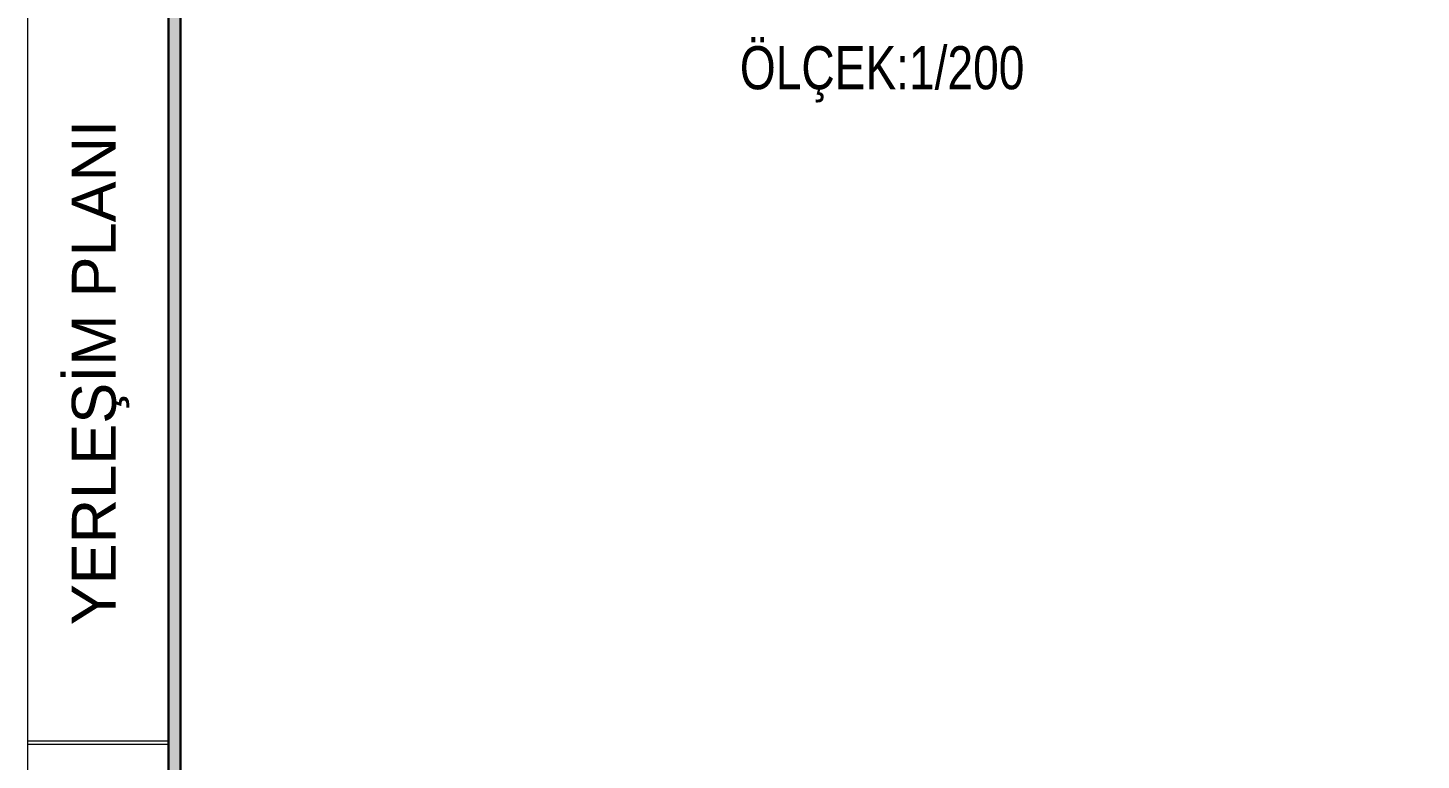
# Model space of a CAD drawing. Extents: x 775040 to 808375, y 4159409 to 4163651.
# Drawn here: x 776007 to 777194, y 4160743 to 4161367 of the extents above; entities that cross this region are included whole.
import ezdxf

# ---------------------------------------------------------------- set-up
doc = ezdxf.new("R2010")
doc.units = 0
doc.header["$MEASUREMENT"] = 0
doc.layers.add('KALIN', color=30, linetype='Continuous', lineweight=18)
doc.layers.add('Z_antet', color=31, linetype='Continuous', lineweight=30)
doc.layers.add('YAZI', color=3, linetype='Continuous')
doc.styles.add('FORM', font='arial.ttf', dxfattribs={"height": 1.5})
doc.styles.add('yazı', font='stylu.ttf', dxfattribs={"width": 0.8})

msp = doc.modelspace()

# ---------------------------------------------------------------- hatches: boundary and pattern name
at = {"layer": 'Z_antet'}
msp.add_hatch(color=256, dxfattribs=at).paths.add_polyline_path([(776136.59, 4159743.65), (776136.59, 4159438.75), (779787.64, 4159438.75), (779787.64, 4163258.75), (776136.59, 4163258.75), (776136.59, 4159741.15), (776126.59, 4159741.15), (776126.59, 4163268.75), (779797.64, 4163268.75), (779797.64, 4159428.75), (776126.59, 4159428.75), (776126.59, 4159743.65)])

# ---------------------------------------------------------------- linework, layer by layer
at = {"layer": 'KALIN'}
for p, q in [((776126.59, 4160759.3), (776006.59, 4160759.3)), ((776126.59, 4160756.3), (776006.59, 4160756.3))]:
    msp.add_line(p, q, dxfattribs=at)
msp.add_lwpolyline([(776006.59, 4159741.15), (776006.59, 4163288.75), (779817.64, 4163288.75), (779817.64, 4159408.75), (776006.59, 4159408.75), (776006.59, 4159743.65)], dxfattribs=at)
at = {"layer": 'Z_antet'}
msp.add_lwpolyline([(776136.59, 4159743.65), (776136.59, 4159438.75), (779787.64, 4159438.75), (779787.64, 4163258.75), (776136.59, 4163258.75), (776136.59, 4159741.15), (776126.59, 4159741.15), (776126.59, 4163268.75), (779797.64, 4163268.75), (779797.64, 4159428.75), (776126.59, 4159428.75), (776126.59, 4159743.65)], close=True, dxfattribs=at)

# ---------------------------------------------------------------- texts
at = {"layer": 'YAZI', "style": 'yazı', "width": 0.8}
msp.add_text('ÖLÇEK:1/200', height=36.75, dxfattribs=at).set_placement((776613.59, 4161315.13, -77400.59))
at = {"layer": 'YAZI', "style": 'FORM'}
msp.add_text('YERLEŞİM PLANI', height=37.5, rotation=90, dxfattribs=at).set_placement((776081.56, 4160858.12))

doc.saveas('drawing.dxf')
